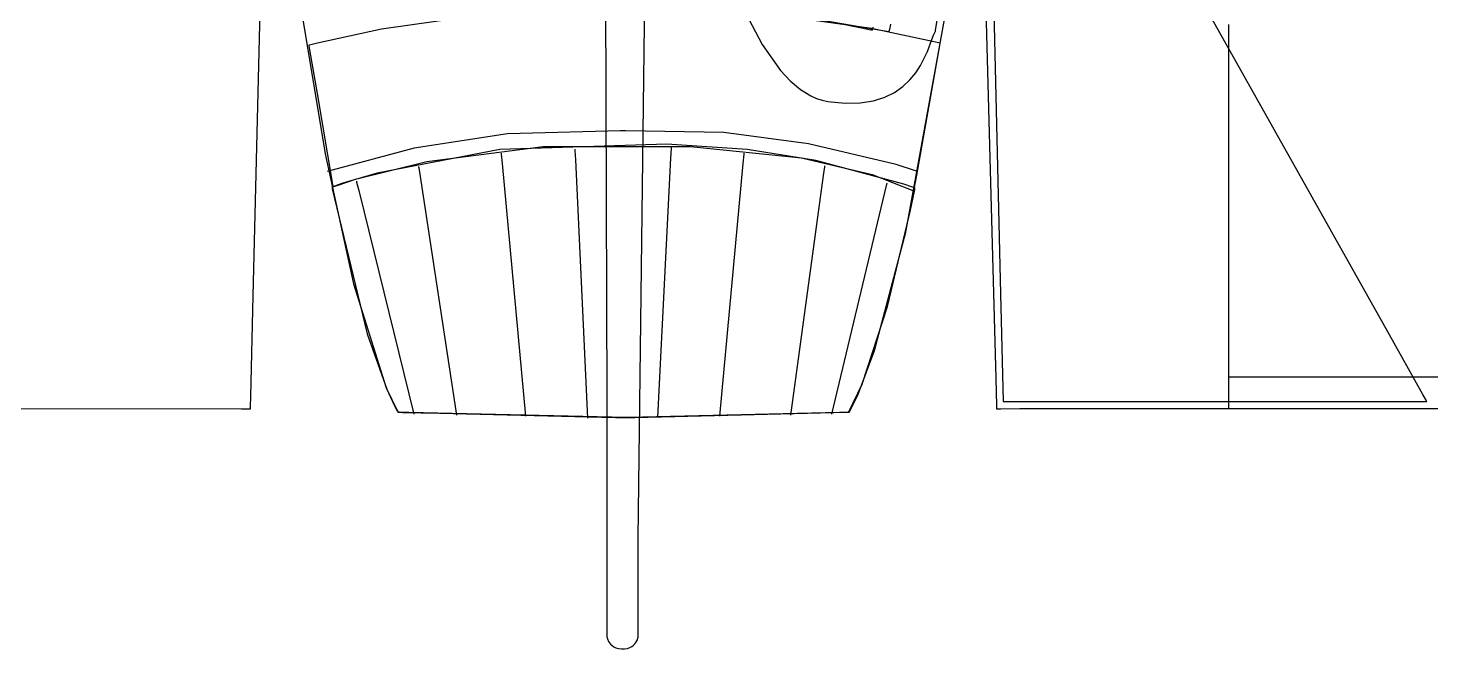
# Model space of a CAD drawing. Extents: x 0.4 to 20.4, y 0.5 to 29.7.
# Drawn here: x 8.24 to 13.25, y 0.53 to 2.75 of the extents above; entities that cross this region are included whole.
import ezdxf

# ---------------------------------------------------------------- set-up
doc = ezdxf.new("R2010")
doc.units = 0

msp = doc.modelspace()

# ---------------------------------------------------------------- linework, layer by layer
at = {"layer": 'Layer 1', "color": 7, "linetype": 'CONTINUOUS'}
for p, q in [((10.416578, 0.928549), (10.466944, 5.01237)), ((13.097265, 1.667338), (12.035103, 3.559082)), ((11.675222, 3.32793), (11.712666, 1.803484)), ((10.298439, 3.186554), (10.305492, 1.423665)), ((9.169919, 3.074384), (9.297712, 2.304036)), ((11.651235, 3.108573), (11.683385, 1.936453)), ((9.040472, 1.796008), (9.068783, 2.96621)), ((11.373482, 2.023407), (11.534059, 2.904978)), ((9.888047, 2.804438), (9.499315, 2.749735)), ((10.80074, 2.808059), (10.860124, 2.69533)), ((11.250688, 2.752881), (10.872878, 2.805069)), ((11.24863, 2.751663), (10.944358, 2.803334)), ((11.215572, 2.753491), (11.038531, 2.789996)), ((11.319232, 2.76803), (11.31524, 2.748889)), ((11.479726, 2.745), (11.4854, 2.78174)), ((12.527696, 2.767125), (12.527696, 1.393602)), ((9.499315, 2.749735), (9.270402, 2.700264)), ((11.248743, 2.746652), (11.215572, 2.753491)), ((11.30564, 2.741982), (11.24863, 2.751663)), ((11.251942, 2.745992), (11.248743, 2.746652)), ((11.468859, 2.706282), (11.250688, 2.752881)), ((11.252605, 2.745855), (11.251942, 2.745992)), ((11.252668, 2.745842), (11.252605, 2.745855)), ((11.252684, 2.745839), (11.252668, 2.745842)), ((11.252687, 2.745838), (11.252684, 2.745839)), ((11.252688, 2.745838), (11.252687, 2.745838)), ((11.252689, 2.745838), (11.252688, 2.745838)), ((11.252688, 2.745838), (11.252688, 2.745838)), ((11.252713, 2.745887), (11.252689, 2.745838)), ((11.252689, 2.745838), (11.252689, 2.745838)), ((11.252741, 2.745943), (11.252713, 2.745887)), ((11.252962, 2.746411), (11.252741, 2.745943)), ((11.253405, 2.747452), (11.252962, 2.746411)), ((11.254294, 2.749957), (11.253405, 2.747452)), ((11.256086, 2.756644), (11.254294, 2.749957)), ((11.311138, 2.741048), (11.30564, 2.741982)), ((11.312277, 2.740855), (11.311138, 2.741048)), ((11.312385, 2.740836), (11.312277, 2.740855)), ((11.312412, 2.740832), (11.312385, 2.740836)), ((11.312419, 2.740831), (11.312412, 2.740832)), ((11.31242, 2.74083), (11.312419, 2.740831)), ((11.312421, 2.74083), (11.31242, 2.74083)), ((11.312447, 2.740884), (11.312421, 2.74083)), ((11.312421, 2.74083), (11.312421, 2.74083)), ((11.312421, 2.74083), (11.312421, 2.74083)), ((11.312568, 2.741131), (11.312447, 2.740884)), ((11.312808, 2.741652), (11.312568, 2.741131)), ((11.313291, 2.742805), (11.312808, 2.741652)), ((11.31524, 2.748889), (11.313291, 2.742805)), ((11.450714, 2.670274), (11.466916, 2.712974)), ((11.466916, 2.712974), (11.473124, 2.729042)), ((11.473124, 2.729042), (11.478775, 2.74036)), ((11.478775, 2.74036), (11.478948, 2.740627)), ((11.478948, 2.740627), (11.479035, 2.740759)), ((11.479035, 2.740759), (11.479078, 2.740824)), ((11.479078, 2.740824), (11.479082, 2.74083)), ((11.479082, 2.740832), (11.479083, 2.740836)), ((11.479082, 2.740831), (11.479082, 2.740832)), ((11.479082, 2.74083), (11.479082, 2.740831)), ((11.479082, 2.74083), (11.479082, 2.74083)), ((11.479083, 2.740836), (11.479086, 2.740852)), ((11.479086, 2.740852), (11.479096, 2.740917)), ((11.479096, 2.740917), (11.479203, 2.741612)), ((11.479203, 2.741612), (11.479726, 2.745)), ((9.239493, 2.692217), (9.239492, 2.692216)), ((9.239492, 2.692216), (9.239492, 2.692216)), ((9.239492, 2.692216), (9.239492, 2.692216)), ((9.239492, 2.692216), (9.239492, 2.692216)), ((9.239492, 2.692216), (9.239492, 2.692216)), ((9.239492, 2.692216), (9.239492, 2.692216)), ((9.239492, 2.692216), (9.239492, 2.692216)), ((9.239492, 2.692216), (9.239492, 2.692214)), ((9.239492, 2.692214), (9.239493, 2.692209)), ((9.23954, 2.692229), (9.239493, 2.692217)), ((9.239493, 2.692209), (9.239503, 2.692148)), ((9.239503, 2.692148), (9.239555, 2.691847)), ((9.239832, 2.69231), (9.23954, 2.692229)), ((9.239555, 2.691847), (9.239779, 2.690539)), ((9.239779, 2.690539), (9.242176, 2.676545)), ((9.2412, 2.692683), (9.239832, 2.69231)), ((9.247009, 2.694238), (9.2412, 2.692683)), ((9.242176, 2.676545), (9.269059, 2.519599)), ((9.270402, 2.700264), (9.247009, 2.694238)), ((10.860124, 2.69533), (10.925429, 2.602437)), ((11.412534, 2.227365), (11.496421, 2.699161)), ((11.425942, 2.619634), (11.450714, 2.670274)), ((11.490287, 2.7008), (11.468859, 2.706282)), ((11.495285, 2.699469), (11.490287, 2.7008)), ((11.496295, 2.699195), (11.495285, 2.699469)), ((11.49639, 2.699169), (11.496295, 2.699195)), ((11.496413, 2.699163), (11.49639, 2.699169)), ((11.496419, 2.699161), (11.496413, 2.699163)), ((11.49642, 2.699161), (11.496419, 2.699161)), ((11.496421, 2.699161), (11.49642, 2.699161)), ((11.496421, 2.699161), (11.496421, 2.699161)), ((11.496421, 2.699161), (11.496421, 2.699161)), ((11.409021, 2.593639), (11.425942, 2.619634)), ((10.925429, 2.602437), (10.960336, 2.564954)), ((10.960336, 2.564954), (10.996762, 2.53426)), ((11.36347, 2.544909), (11.388373, 2.568424)), ((11.388373, 2.568424), (11.409021, 2.593639)), ((9.269059, 2.519599), (9.326022, 2.187047)), ((10.996762, 2.53426), (11.034721, 2.510966)), ((11.034721, 2.510966), (11.05428, 2.502284)), ((11.298783, 2.506668), (11.333782, 2.524017)), ((11.333782, 2.524017), (11.36347, 2.544909)), ((11.05428, 2.502284), (11.074227, 2.495681)), ((11.074227, 2.495681), (11.094563, 2.491233)), ((11.094563, 2.491233), (11.156627, 2.485098)), ((11.156627, 2.485098), (11.210733, 2.486287)), ((11.210733, 2.486287), (11.257942, 2.493784)), ((11.257942, 2.493784), (11.298783, 2.506668)), ((9.950024, 2.375591), (9.616255, 2.324161)), ((10.354106, 2.386657), (9.950024, 2.375591)), ((10.370722, 2.386657), (10.354106, 2.386657)), ((10.371338, 2.386657), (10.370722, 2.386657)), ((10.371396, 2.386657), (10.371338, 2.386657)), ((10.37141, 2.386657), (10.371396, 2.386657)), ((10.371413, 2.386657), (10.37141, 2.386657)), ((10.723209, 2.380269), (10.371413, 2.386657)), ((10.371413, 2.386657), (10.371413, 2.386657)), ((10.371413, 2.386657), (10.371413, 2.386657)), ((10.371413, 2.386657), (10.371413, 2.386657)), ((10.371413, 2.386657), (10.371413, 2.386657)), ((10.371413, 2.386657), (10.371413, 2.386657)), ((10.371413, 2.386657), (10.371413, 2.386657)), ((10.371413, 2.386657), (10.371413, 2.386657)), ((10.371413, 2.386657), (10.371413, 2.386657)), ((11.025756, 2.340212), (10.723209, 2.380269)), ((9.616255, 2.324161), (9.305492, 2.24083)), ((9.922044, 2.319721), (9.483598, 2.235087)), ((9.661997, 2.277181), (10.076787, 2.330175)), ((10.518978, 2.338961), (9.922044, 2.319721)), ((10.076787, 2.330175), (10.603571, 2.330839)), ((10.190878, 2.320657), (10.190878, 2.320657)), ((10.190878, 2.320657), (10.190878, 2.320657)), ((10.190878, 2.320657), (10.190878, 2.320657)), ((10.190878, 2.320657), (10.190878, 2.320657)), ((10.190878, 2.320657), (10.190878, 2.320657)), ((10.190878, 2.320657), (10.190878, 2.320656)), ((10.190878, 2.320656), (10.190878, 2.320652)), ((10.190878, 2.320652), (10.190878, 2.320638)), ((10.190878, 2.320638), (10.190885, 2.320488)), ((10.190885, 2.320488), (10.19092, 2.319743)), ((10.19092, 2.319743), (10.191072, 2.316514)), ((10.191072, 2.316514), (10.192681, 2.282244)), ((10.806243, 2.319819), (10.518978, 2.338961)), ((10.534432, 2.323443), (10.5327, 2.289048)), ((10.534595, 2.326684), (10.534432, 2.323443)), ((10.534633, 2.327432), (10.534595, 2.326684)), ((10.53464, 2.327583), (10.534633, 2.327432)), ((10.534641, 2.327597), (10.53464, 2.327583)), ((10.534641, 2.327602), (10.534641, 2.327602)), ((10.534641, 2.327602), (10.534641, 2.327602)), ((10.534641, 2.327602), (10.534641, 2.327602)), ((10.534641, 2.327602), (10.534641, 2.327602)), ((10.534641, 2.327602), (10.534641, 2.327602)), ((10.534641, 2.327602), (10.534641, 2.327601)), ((10.534641, 2.327601), (10.534641, 2.327597)), ((10.603571, 2.330839), (11.000771, 2.289484)), ((11.052399, 2.279796), (10.806243, 2.319819)), ((11.339265, 2.265762), (11.025756, 2.340212)), ((9.297712, 2.304036), (9.39911, 1.838904)), ((9.407056, 2.213544), (9.661997, 2.277181)), ((9.63187, 2.258169), (9.63187, 2.258169)), ((9.63187, 2.258169), (9.63187, 2.258169)), ((9.63187, 2.258169), (9.63187, 2.258169)), ((9.63187, 2.258169), (9.63187, 2.258169)), ((9.63187, 2.258169), (9.63187, 2.258169)), ((9.63187, 2.258169), (9.63187, 2.258168)), ((9.63187, 2.258168), (9.63187, 2.258165)), ((9.63187, 2.258165), (9.631872, 2.258152)), ((9.631872, 2.258152), (9.631893, 2.258013)), ((9.631893, 2.258013), (9.631998, 2.257324)), ((9.631998, 2.257324), (9.632453, 2.254339)), ((9.926988, 2.306783), (9.926988, 2.306783)), ((9.926988, 2.306783), (9.926988, 2.306783)), ((9.926988, 2.306783), (9.926988, 2.306783)), ((9.926988, 2.306783), (9.926988, 2.306783)), ((9.926988, 2.306783), (9.926988, 2.306783)), ((9.926988, 2.306783), (9.926988, 2.306782)), ((9.926988, 2.306782), (9.926988, 2.306779)), ((9.926988, 2.306779), (9.926989, 2.306765)), ((9.926989, 2.306765), (9.927003, 2.306618)), ((9.927003, 2.306618), (9.92707, 2.305888)), ((9.92707, 2.305888), (9.927362, 2.302729)), ((9.927362, 2.302729), (9.930456, 2.269201)), ((9.930456, 2.269201), (10.013822, 1.365838)), ((10.192681, 2.282244), (10.236043, 1.358893)), ((10.5327, 2.289048), (10.486027, 1.362326)), ((10.791569, 2.269201), (10.708248, 1.365838)), ((10.794661, 2.302729), (10.791569, 2.269201)), ((10.794952, 2.305888), (10.794661, 2.302729)), ((10.79502, 2.306618), (10.794952, 2.305888)), ((10.795033, 2.306765), (10.79502, 2.306618)), ((10.795035, 2.306779), (10.795033, 2.306765)), ((10.795035, 2.306783), (10.795035, 2.306783)), ((10.795035, 2.306783), (10.795035, 2.306783)), ((10.795035, 2.306783), (10.795035, 2.306783)), ((10.795035, 2.306783), (10.795035, 2.306783)), ((10.795035, 2.306783), (10.795035, 2.306783)), ((10.795035, 2.306783), (10.795035, 2.306782)), ((10.795035, 2.306782), (10.795035, 2.306779)), ((11.000771, 2.289484), (11.253396, 2.23007)), ((11.366078, 2.196069), (11.052399, 2.279796)), ((11.082732, 2.25782), (11.0784, 2.226022)), ((11.08314, 2.260816), (11.082732, 2.25782)), ((11.083234, 2.261508), (11.08314, 2.260816)), ((11.083253, 2.261648), (11.083234, 2.261508)), ((11.083255, 2.261661), (11.083253, 2.261648)), ((11.083255, 2.261665), (11.083255, 2.261665)), ((11.083255, 2.261665), (11.083255, 2.261665)), ((11.083255, 2.261665), (11.083255, 2.261665)), ((11.083255, 2.261665), (11.083255, 2.261665)), ((11.083255, 2.261665), (11.083255, 2.261665)), ((11.083255, 2.261665), (11.083255, 2.261664)), ((11.083255, 2.261664), (11.083255, 2.261661)), ((11.408336, 2.243732), (11.339265, 2.265762)), ((9.344133, 2.192161), (9.407056, 2.213544)), ((9.483598, 2.235087), (9.361457, 2.198639)), ((9.632453, 2.254339), (9.637278, 2.222666)), ((9.637278, 2.222666), (9.767271, 1.369271)), ((11.0784, 2.226022), (10.961696, 1.369271)), ((11.253396, 2.23007), (11.398764, 2.173222)), ((11.403796, 2.177684), (11.412534, 2.227365)), ((11.414764, 2.241482), (11.408336, 2.243732)), ((11.416243, 2.240952), (11.414764, 2.241482)), ((11.416541, 2.240844), (11.416243, 2.240952)), ((11.416569, 2.240834), (11.416541, 2.240844)), ((11.416576, 2.240831), (11.416569, 2.240834)), ((11.416578, 2.240831), (11.416576, 2.240831)), ((11.416578, 2.24083), (11.416578, 2.240831)), ((11.416578, 2.24083), (11.416578, 2.24083)), ((11.416578, 2.24083), (11.416578, 2.24083)), ((11.416578, 2.24083), (11.416578, 2.24083)), ((11.416578, 2.24083), (11.416578, 2.24083)), ((11.416578, 2.24083), (11.416578, 2.24083)), ((9.322817, 2.185272), (9.322815, 2.185271)), ((9.322815, 2.185271), (9.322815, 2.185271)), ((9.322815, 2.185271), (9.322815, 2.185271)), ((9.322815, 2.185271), (9.322815, 2.185271)), ((9.322815, 2.185271), (9.322815, 2.185271)), ((9.322815, 2.185271), (9.322815, 2.185271)), ((9.322815, 2.185271), (9.322815, 2.185271)), ((9.322815, 2.185271), (9.322815, 2.185271)), ((9.322815, 2.185271), (9.322815, 2.185271)), ((9.322815, 2.185271), (9.322815, 2.185271)), ((9.322815, 2.185271), (9.322815, 2.185269)), ((9.322815, 2.185269), (9.322816, 2.185247)), ((9.322816, 2.185247), (9.32282, 2.185143)), ((9.322886, 2.185298), (9.322817, 2.185272)), ((9.32282, 2.185143), (9.322864, 2.184068)), ((9.322864, 2.184068), (9.323098, 2.178326)), ((9.324101, 2.185748), (9.322886, 2.185298)), ((9.323098, 2.178326), (9.448669, 1.660496)), ((9.330938, 2.188217), (9.324101, 2.185748)), ((9.326022, 2.187047), (9.326255, 2.185688)), ((9.326255, 2.185688), (9.326311, 2.185361)), ((9.326311, 2.185361), (9.326324, 2.185287)), ((9.326324, 2.185287), (9.326326, 2.185273)), ((9.326326, 2.185273), (9.326326, 2.185272)), ((9.326326, 2.185272), (9.326326, 2.185271)), ((9.326326, 2.185271), (9.326326, 2.185271)), ((9.326326, 2.185271), (9.326326, 2.185271)), ((9.326326, 2.185271), (9.326326, 2.185271)), ((9.326326, 2.185271), (9.326326, 2.185271)), ((9.326326, 2.185271), (9.326327, 2.185271)), ((9.326327, 2.185271), (9.326328, 2.185272)), ((9.326328, 2.185272), (9.326332, 2.185274)), ((9.326332, 2.185274), (9.326349, 2.185281)), ((9.326349, 2.185281), (9.326417, 2.185309)), ((9.326417, 2.185309), (9.326691, 2.185422)), ((9.326691, 2.185422), (9.329614, 2.186603)), ((9.329614, 2.186603), (9.344133, 2.192161)), ((9.361457, 2.198639), (9.330938, 2.188217)), ((9.409649, 2.206106), (9.409649, 2.206106)), ((9.409649, 2.206106), (9.409649, 2.206106)), ((9.409649, 2.206106), (9.409649, 2.206106)), ((9.409649, 2.206106), (9.409649, 2.206106)), ((9.409649, 2.206106), (9.409649, 2.206106)), ((9.409649, 2.206106), (9.409649, 2.206105)), ((9.409649, 2.206105), (9.40965, 2.206102)), ((9.40965, 2.206102), (9.409653, 2.20609)), ((9.409653, 2.20609), (9.409685, 2.20596)), ((9.409685, 2.20596), (9.409844, 2.205314)), ((9.409844, 2.205314), (9.410532, 2.202516)), ((9.410532, 2.202516), (9.41783, 2.172822)), ((9.41783, 2.172822), (9.614484, 1.372783)), ((11.29757, 2.166155), (11.107523, 1.372783)), ((11.304623, 2.195601), (11.29757, 2.166155)), ((11.305288, 2.198375), (11.304623, 2.195601)), ((11.305441, 2.199016), (11.305288, 2.198375)), ((11.305472, 2.199145), (11.305441, 2.199016)), ((11.305475, 2.199157), (11.305472, 2.199145)), ((11.305476, 2.19916), (11.305475, 2.199157)), ((11.305476, 2.199161), (11.305476, 2.199161)), ((11.305476, 2.199161), (11.305476, 2.199161)), ((11.305476, 2.199161), (11.305476, 2.199161)), ((11.305476, 2.199161), (11.305476, 2.199161)), ((11.305476, 2.199161), (11.305476, 2.199161)), ((11.305476, 2.199161), (11.305476, 2.19916)), ((11.397201, 2.18512), (11.366078, 2.196069)), ((11.404479, 2.18241), (11.397201, 2.18512)), ((11.398764, 2.173222), (11.401986, 2.171712)), ((11.399581, 2.147843), (11.404271, 2.170596)), ((11.401986, 2.171712), (11.402384, 2.171525)), ((11.402384, 2.171525), (11.402582, 2.171432)), ((11.402582, 2.171432), (11.402681, 2.171385)), ((11.402681, 2.171385), (11.402689, 2.171381)), ((11.402689, 2.171383), (11.40269, 2.171389)), ((11.402689, 2.171382), (11.402689, 2.171383)), ((11.402689, 2.171381), (11.402689, 2.171382)), ((11.402689, 2.171382), (11.402689, 2.171382)), ((11.402689, 2.171382), (11.402689, 2.171382)), ((11.40269, 2.171389), (11.402694, 2.17141)), ((11.402694, 2.17141), (11.402734, 2.171642)), ((11.402734, 2.171642), (11.402935, 2.172786)), ((11.402935, 2.172786), (11.403796, 2.177684)), ((11.404271, 2.170596), (11.405436, 2.17629)), ((11.405953, 2.181846), (11.404479, 2.18241)), ((11.405436, 2.17629), (11.406017, 2.179138)), ((11.406092, 2.181793), (11.405953, 2.181846)), ((11.406017, 2.179138), (11.40609, 2.179494)), ((11.40609, 2.179494), (11.406126, 2.179672)), ((11.406126, 2.18178), (11.406092, 2.181793)), ((11.406135, 2.181776), (11.406126, 2.18178)), ((11.406126, 2.179672), (11.406137, 2.179728)), ((11.406137, 2.181775), (11.406135, 2.181776)), ((11.406137, 2.181774), (11.406137, 2.181775)), ((11.406137, 2.181775), (11.406137, 2.181775)), ((11.406137, 2.181775), (11.406137, 2.181775)), ((11.406137, 2.181775), (11.406137, 2.181775)), ((11.406137, 2.181775), (11.406137, 2.181775)), ((11.406137, 2.181775), (11.406137, 2.181775)), ((11.406137, 2.181775), (11.406137, 2.181775)), ((11.406137, 2.181775), (11.406137, 2.181775)), ((11.406137, 2.181775), (11.406137, 2.181775)), ((11.406137, 2.181766), (11.406137, 2.181774)), ((11.406137, 2.181734), (11.406137, 2.181766)), ((11.406137, 2.181607), (11.406137, 2.181734)), ((11.406137, 2.181168), (11.406137, 2.181607)), ((11.406137, 2.180097), (11.406137, 2.181168)), ((11.406137, 2.179771), (11.406137, 2.180097)), ((11.406137, 2.179738), (11.406137, 2.179771)), ((11.406137, 2.17973), (11.406137, 2.179738)), ((11.406137, 2.179728), (11.406137, 2.17973)), ((11.406137, 2.179728), (11.406137, 2.179728)), ((11.406137, 2.179728), (11.406137, 2.179728)), ((11.406137, 2.179728), (11.406137, 2.179728)), ((11.406137, 2.179728), (11.406137, 2.179728)), ((11.406137, 2.179728), (11.406137, 2.179728)), ((11.406137, 2.179728), (11.406137, 2.179728)), ((11.390064, 2.102483), (11.399581, 2.147843)), ((11.307997, 1.757591), (11.390064, 2.102483)), ((11.262073, 1.599955), (11.373482, 2.023407)), ((11.683385, 1.936453), (11.695344, 1.500432)), ((9.39911, 1.838904), (9.515937, 1.466397)), ((9.03175, 1.435495), (9.040472, 1.796008)), ((11.217676, 1.479587), (11.307997, 1.757591)), ((11.712666, 1.803484), (11.722132, 1.418099)), ((9.448669, 1.660496), (9.518476, 1.462413)), ((13.221943, 1.443233), (13.097265, 1.667338)), ((11.20173, 1.440446), (11.262073, 1.599955)), ((15.634554, 1.50472), (12.527696, 1.50472)), ((9.515937, 1.466397), (9.546714, 1.400569)), ((9.518476, 1.462413), (9.554508, 1.388114)), ((11.170432, 1.38107), (11.217676, 1.479587)), ((11.695344, 1.500432), (11.698046, 1.401935)), ((9.030902, 1.400438), (9.03175, 1.435495)), ((10.305492, 1.423665), (10.305492, 0.601413)), ((11.170791, 1.379731), (11.20173, 1.440446)), ((11.722132, 1.418099), (11.722137, 1.417903)), ((11.722137, 1.417903), (11.722137, 1.417888)), ((11.722137, 1.417888), (11.722137, 1.417885)), ((11.722137, 1.417885), (11.722137, 1.417885)), ((11.722137, 1.417885), (11.722138, 1.417885)), ((11.722138, 1.417885), (11.722138, 1.417885)), ((11.722138, 1.417885), (11.722142, 1.417885)), ((11.722142, 1.417885), (11.722156, 1.417885)), ((11.722156, 1.417885), (11.722213, 1.417885)), ((11.722213, 1.417885), (11.722444, 1.417885)), ((11.722444, 1.417885), (11.724902, 1.417885)), ((11.724902, 1.417885), (11.736904, 1.417885)), ((11.736904, 1.417885), (11.867118, 1.417885)), ((11.867118, 1.417885), (12.953283, 1.417885)), ((12.953283, 1.417885), (13.235576, 1.417885)), ((13.233397, 1.422621), (13.221943, 1.443233)), ((13.235737, 1.418407), (13.233397, 1.422621)), ((13.235576, 1.417885), (13.236014, 1.417885)), ((13.235957, 1.418012), (13.235737, 1.418407)), ((13.236011, 1.417915), (13.235957, 1.418012)), ((13.236023, 1.417892), (13.236011, 1.417915)), ((13.236014, 1.417885), (13.236025, 1.417885)), ((13.236026, 1.417887), (13.236023, 1.417892)), ((13.236025, 1.417885), (13.236027, 1.417885)), ((13.236027, 1.417886), (13.236026, 1.417887)), ((13.236027, 1.417885), (13.236027, 1.417886)), ((13.236027, 1.417885), (13.236027, 1.417885)), ((5.261944, 1.394329), (8.998883, 1.392296)), ((8.998883, 1.392296), (9.030576, 1.392279)), ((9.030576, 1.392279), (9.030704, 1.392279)), ((9.030704, 1.392281), (9.030705, 1.39229)), ((9.030704, 1.392279), (9.030704, 1.392281)), ((9.030704, 1.392279), (9.030704, 1.392279)), ((9.030705, 1.39229), (9.030706, 1.39233)), ((9.030706, 1.39233), (9.03071, 1.392498)), ((9.03071, 1.392498), (9.030726, 1.393181)), ((9.030726, 1.393181), (9.030902, 1.400438)), ((9.546714, 1.400569), (9.554475, 1.386286)), ((9.554475, 1.386286), (9.556419, 1.382858)), ((9.554508, 1.388114), (9.556779, 1.38411)), ((9.556419, 1.382858), (9.557392, 1.381166)), ((9.556779, 1.38411), (9.557915, 1.382138)), ((9.557392, 1.381166), (9.557878, 1.380326)), ((9.557878, 1.380326), (9.558121, 1.379907)), ((9.557915, 1.382138), (9.558484, 1.381159)), ((9.558121, 1.379907), (9.558326, 1.379555)), ((9.558326, 1.379555), (9.558327, 1.379555)), ((9.558327, 1.379555), (9.55833, 1.379555)), ((9.55833, 1.379555), (9.558344, 1.379554)), ((9.558344, 1.379554), (9.558403, 1.379553)), ((9.558403, 1.379553), (9.558651, 1.379547)), ((9.558484, 1.381159), (9.558519, 1.381098)), ((9.558519, 1.381098), (9.558542, 1.381058)), ((9.558542, 1.381058), (9.558547, 1.381051)), ((9.558547, 1.381051), (9.558547, 1.381051)), ((9.558547, 1.381051), (9.558547, 1.381051)), ((9.558547, 1.381051), (9.558548, 1.381051)), ((9.558548, 1.381051), (9.558552, 1.381051)), ((9.558552, 1.381051), (9.558566, 1.38105)), ((9.558566, 1.38105), (9.558719, 1.381047)), ((9.558651, 1.379547), (9.561303, 1.379483)), ((9.558719, 1.381047), (9.559481, 1.381028)), ((9.559481, 1.381028), (9.562772, 1.380948)), ((9.561303, 1.379483), (9.574152, 1.379171)), ((9.562772, 1.380948), (9.597421, 1.380109)), ((9.574152, 1.379171), (9.706466, 1.375966)), ((9.597421, 1.380109), (10.37369, 1.362216)), ((9.706466, 1.375966), (10.336418, 1.36072)), ((10.336418, 1.36072), (10.340538, 1.36072)), ((10.340538, 1.36072), (10.393145, 1.36072)), ((10.37369, 1.362216), (10.392785, 1.362216)), ((10.392785, 1.362216), (10.392868, 1.362216)), ((10.392868, 1.362216), (10.392908, 1.362217)), ((10.392908, 1.362217), (10.393104, 1.362222)), ((10.393104, 1.362222), (10.393949, 1.362242)), ((10.393145, 1.36072), (10.393146, 1.36072)), ((10.393146, 1.36072), (10.393148, 1.36072)), ((10.393148, 1.36072), (10.393162, 1.36072)), ((10.393162, 1.36072), (10.393221, 1.360722)), ((10.393221, 1.360722), (10.393466, 1.360728)), ((10.393466, 1.360728), (10.394461, 1.360752)), ((10.393949, 1.362242), (10.3974, 1.362326)), ((10.394461, 1.360752), (10.404839, 1.361003)), ((10.3974, 1.362326), (10.432614, 1.363179)), ((10.404839, 1.361003), (10.452826, 1.362166)), ((10.432614, 1.363179), (11.136613, 1.380232)), ((10.452826, 1.362166), (11.164623, 1.379408)), ((11.136613, 1.380232), (11.167844, 1.380988)), ((11.164623, 1.379408), (11.170664, 1.379554)), ((11.167844, 1.380988), (11.170162, 1.381045)), ((11.170162, 1.381045), (11.170367, 1.381049)), ((11.170367, 1.381049), (11.170412, 1.381051)), ((11.170412, 1.381051), (11.17042, 1.381051)), ((11.17042, 1.381051), (11.170421, 1.381051)), ((11.170421, 1.381051), (11.170432, 1.38107)), ((11.170421, 1.381051), (11.170421, 1.381051)), ((11.170664, 1.379554), (11.170688, 1.379555)), ((11.170688, 1.379555), (11.170791, 1.379731)), ((11.698046, 1.401935), (11.698271, 1.393727)), ((11.698271, 1.393727), (11.698309, 1.392336)), ((11.698309, 1.392336), (11.69831, 1.392293)), ((11.69831, 1.392293), (11.698311, 1.392282)), ((11.698311, 1.392282), (11.698311, 1.39228)), ((11.698311, 1.39228), (11.698311, 1.392279)), ((11.698311, 1.392279), (11.698313, 1.392279)), ((11.698313, 1.392279), (11.698328, 1.392279)), ((11.698328, 1.392279), (11.6984, 1.392279)), ((11.6984, 1.392279), (11.698713, 1.392279)), ((11.698713, 1.392279), (11.700008, 1.39228)), ((11.700008, 1.39228), (11.71392, 1.392288)), ((11.71392, 1.392288), (11.781359, 1.392324)), ((11.781359, 1.392324), (12.475954, 1.392702)), ((12.475954, 1.392702), (14.731879, 1.393929)), ((10.416578, 0.61119), (10.416578, 0.928549)), ((10.416578, 0.581143), (10.416578, 0.61119)), ((10.305492, 0.601413), (10.305492, 0.577234)), ((10.305492, 0.577234), (10.305492, 0.574922)), ((10.305492, 0.574922), (10.305492, 0.574349)), ((10.305492, 0.574349), (10.305492, 0.57421)), ((10.305492, 0.57421), (10.305492, 0.574177)), ((10.305492, 0.574177), (10.305492, 0.57417)), ((10.305492, 0.57417), (10.305492, 0.574169)), ((10.305492, 0.574169), (10.305492, 0.574169)), ((10.305492, 0.574169), (10.305492, 0.574169)), ((10.305492, 0.574169), (10.305492, 0.574169)), ((10.305492, 0.574169), (10.305492, 0.574169)), ((10.305492, 0.574169), (10.305492, 0.574169)), ((10.305492, 0.574169), (10.305492, 0.574168)), ((10.305492, 0.574168), (10.305492, 0.574166)), ((10.305492, 0.574166), (10.305494, 0.574156)), ((10.305494, 0.574156), (10.305512, 0.574054)), ((10.305512, 0.574054), (10.305611, 0.573559)), ((10.305611, 0.573559), (10.3071, 0.568327)), ((10.3071, 0.568327), (10.311023, 0.559544)), ((10.311023, 0.559544), (10.314183, 0.554509)), ((10.314183, 0.554509), (10.318296, 0.54941)), ((10.40526, 0.551103), (10.409042, 0.556211)), ((10.409042, 0.556211), (10.411911, 0.561165)), ((10.411911, 0.561165), (10.41398, 0.565688)), ((10.41398, 0.565688), (10.416177, 0.572347)), ((10.416177, 0.572347), (10.416535, 0.573931)), ((10.416535, 0.573931), (10.416578, 0.574168)), ((10.416578, 0.574946), (10.416578, 0.581143)), ((10.416578, 0.574361), (10.416578, 0.574946)), ((10.416578, 0.574215), (10.416578, 0.574361)), ((10.416578, 0.57418), (10.416578, 0.574215)), ((10.416578, 0.574171), (10.416578, 0.57418)), ((10.416578, 0.574169), (10.416578, 0.574171)), ((10.416578, 0.574168), (10.416578, 0.574169)), ((10.416578, 0.574169), (10.416578, 0.574169)), ((10.416578, 0.574169), (10.416578, 0.574169)), ((10.416578, 0.574169), (10.416578, 0.574169)), ((10.416578, 0.574169), (10.416578, 0.574169)), ((10.318296, 0.54941), (10.323476, 0.544523)), ((10.323476, 0.544523), (10.329836, 0.540123)), ((10.329836, 0.540123), (10.337493, 0.536484)), ((10.337493, 0.536484), (10.346559, 0.533882)), ((10.346559, 0.533882), (10.35715, 0.532591)), ((10.35715, 0.532591), (10.368634, 0.532859)), ((10.368634, 0.532859), (10.378703, 0.534619)), ((10.378703, 0.534619), (10.387286, 0.537598)), ((10.387286, 0.537598), (10.394496, 0.541521)), ((10.394496, 0.541521), (10.40045, 0.546115)), ((10.40045, 0.546115), (10.40526, 0.551103))]:
    msp.add_line(p, q, dxfattribs=at)

doc.saveas('drawing.dxf')
